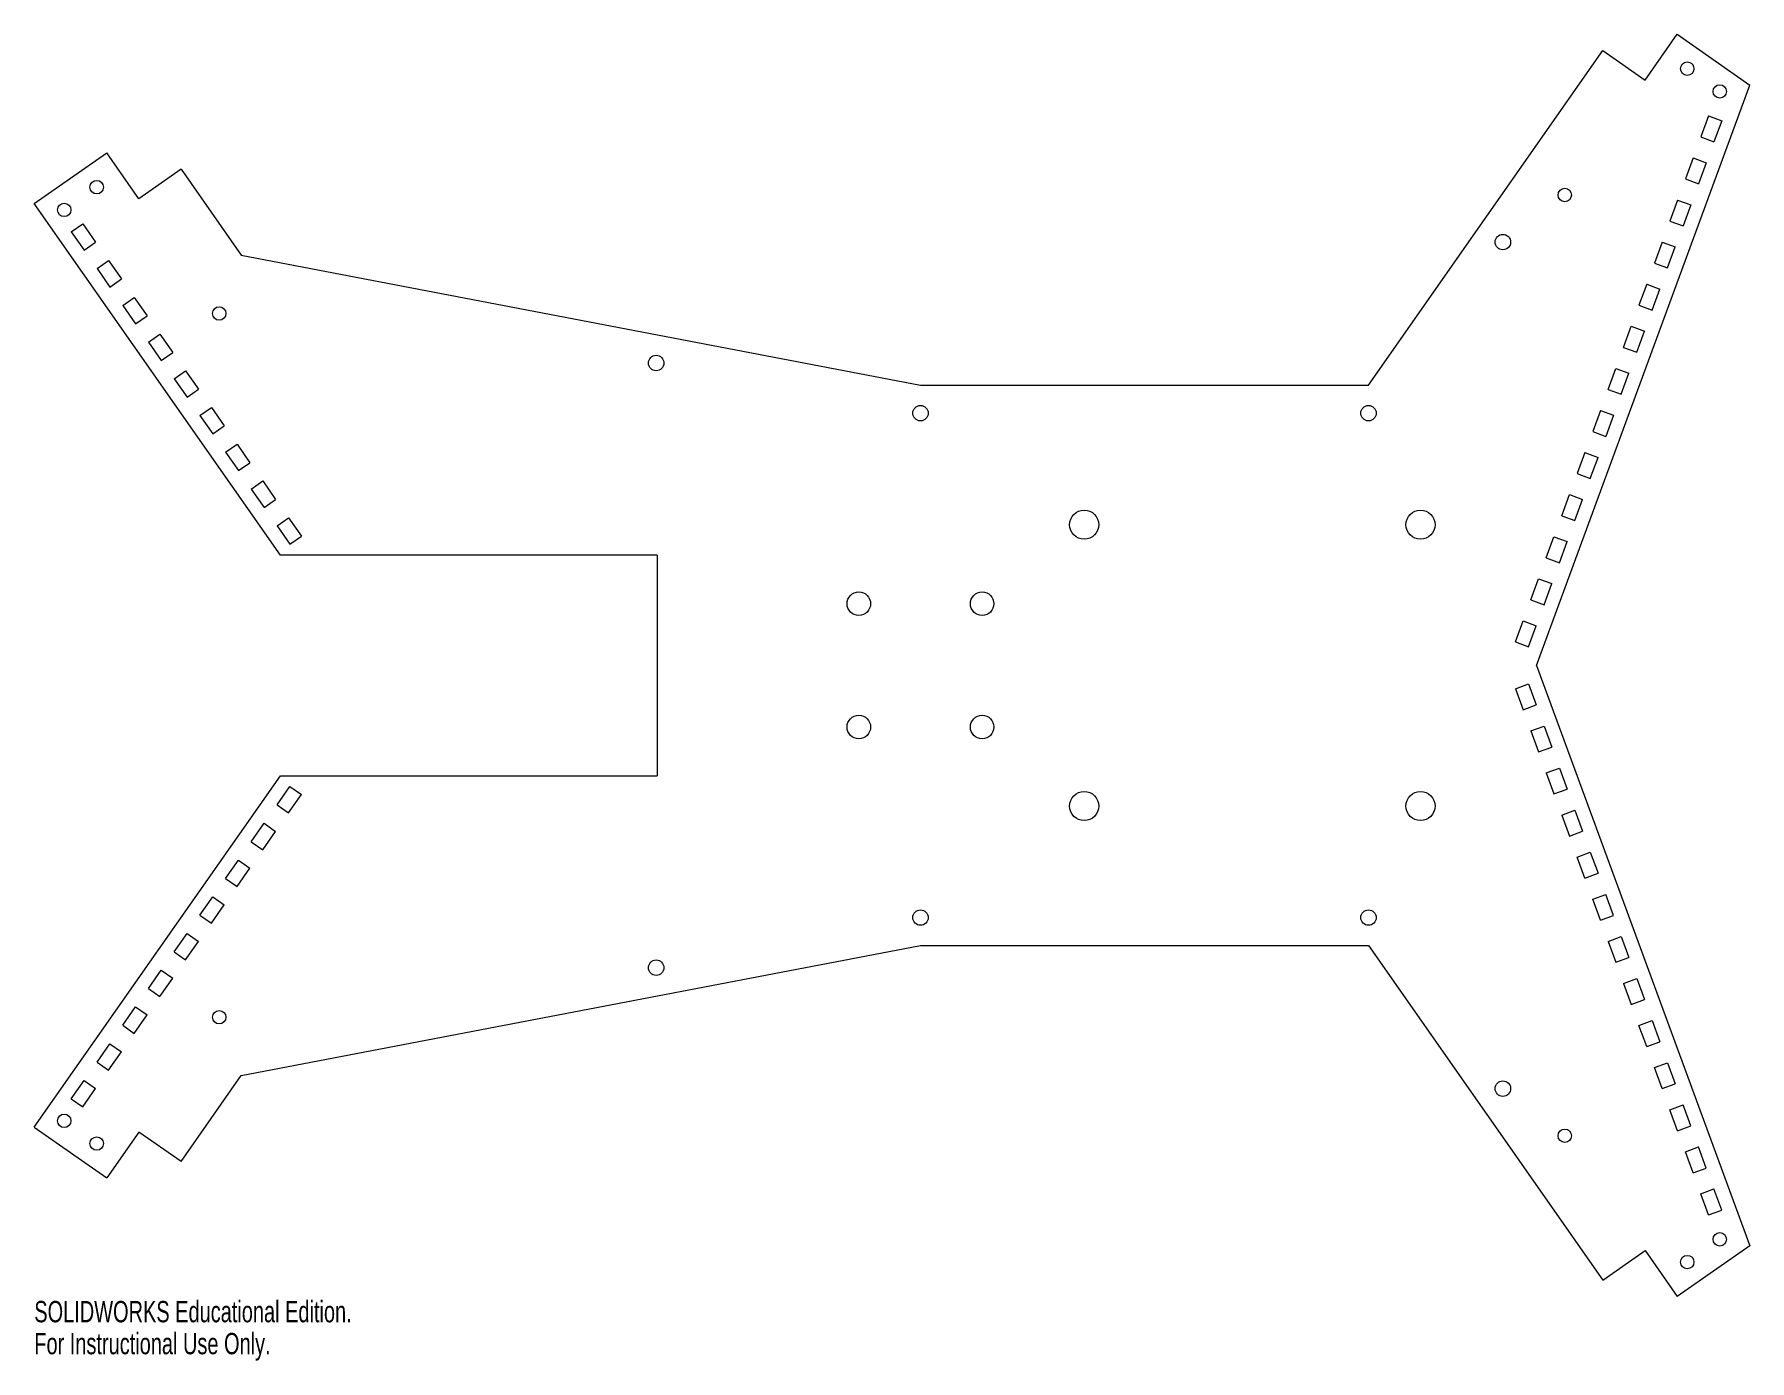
# Model space of a CAD drawing. Header units: inches. Extents: x -2.4 to 12.9, y -3.7 to 8.1.
import ezdxf

# ---------------------------------------------------------------- set-up
doc = ezdxf.new("R2010")
doc.units = ezdxf.units.IN
doc.header["$MEASUREMENT"] = 0
doc.styles.add('SLDTEXTSTYLE0', font='TXT', dxfattribs={"width": 0.7})

msp = doc.modelspace()

# ---------------------------------------------------------------- linework, layer by layer
at = {"color": 7, "linetype": 'Continuous', "lineweight": 15}
for p, q in [((11.963, 7.72), (12.25, 8.13)), ((12.25, 8.13), (12.896, 7.677)), ((9.495, 5), (11.585, 7.985)), ((11.585, 7.985), (11.963, 7.72)), ((10.995, 2.5), (12.896, 7.677)), ((12.529, 7.402), (12.46, 7.215)), ((12.529, 7.402), (12.646, 7.359)), ((12.646, 7.359), (12.577, 7.171)), ((12.46, 7.215), (12.577, 7.171)), ((-2.408, 6.62), (-1.762, 7.072)), ((-1.475, 6.663), (-1.762, 7.072)), ((-1.099, 6.926), (-1.475, 6.663)), ((-1.099, 6.926), (-0.562, 6.159)), ((12.391, 7.027), (12.322, 6.839)), ((12.391, 7.027), (12.508, 6.984)), ((12.508, 6.984), (12.439, 6.796)), ((12.322, 6.839), (12.439, 6.796)), ((-0.212, 3.484), (-2.408, 6.62)), ((12.253, 6.651), (12.184, 6.464)), ((12.253, 6.651), (12.37, 6.608)), ((12.37, 6.608), (12.301, 6.42)), ((-2.078, 6.367), (-1.975, 6.438)), ((-1.975, 6.438), (-1.861, 6.274)), ((12.184, 6.464), (12.301, 6.42)), ((-2.078, 6.367), (-1.963, 6.203)), ((12.115, 6.276), (12.046, 6.088)), ((12.115, 6.276), (12.232, 6.233)), ((-1.963, 6.203), (-1.861, 6.274)), ((-0.562, 6.159), (5.498, 5)), ((12.164, 6.045), (12.232, 6.233)), ((-1.848, 6.039), (-1.746, 6.111)), ((-1.848, 6.039), (-1.734, 5.875)), ((-1.746, 6.111), (-1.631, 5.947)), ((12.046, 6.088), (12.164, 6.045)), ((-1.734, 5.875), (-1.631, 5.947)), ((11.977, 5.9), (11.908, 5.713)), ((11.977, 5.9), (12.095, 5.857)), ((12.026, 5.669), (12.095, 5.857)), ((-1.619, 5.711), (-1.517, 5.783)), ((-1.619, 5.711), (-1.504, 5.547)), ((-1.517, 5.783), (-1.402, 5.619)), ((11.908, 5.713), (12.026, 5.669)), ((-1.504, 5.547), (-1.402, 5.619)), ((11.771, 5.337), (11.839, 5.525)), ((11.839, 5.525), (11.957, 5.482)), ((-1.39, 5.384), (-1.287, 5.455)), ((-1.39, 5.384), (-1.275, 5.22)), ((-1.287, 5.455), (-1.172, 5.291)), ((11.888, 5.294), (11.957, 5.482)), ((-1.275, 5.22), (-1.172, 5.291)), ((11.771, 5.337), (11.888, 5.294)), ((-1.16, 5.056), (-1.058, 5.128)), ((-1.16, 5.056), (-1.045, 4.892)), ((-1.058, 5.128), (-0.943, 4.964)), ((11.633, 4.962), (11.702, 5.149)), ((11.702, 5.149), (11.819, 5.106)), ((11.75, 4.918), (11.819, 5.106)), ((-1.045, 4.892), (-0.943, 4.964)), ((5.498, 5), (9.495, 5)), ((11.633, 4.962), (11.75, 4.918)), ((-0.931, 4.728), (-0.828, 4.8)), ((-0.828, 4.8), (-0.714, 4.636)), ((11.564, 4.774), (11.495, 4.586)), ((11.564, 4.774), (11.681, 4.731)), ((-0.931, 4.728), (-0.816, 4.564)), ((-0.816, 4.564), (-0.714, 4.636)), ((11.681, 4.731), (11.612, 4.543)), ((-0.701, 4.401), (-0.599, 4.472)), ((-0.599, 4.472), (-0.484, 4.308)), ((11.495, 4.586), (11.612, 4.543)), ((-0.701, 4.401), (-0.587, 4.237)), ((-0.587, 4.237), (-0.484, 4.308)), ((11.426, 4.398), (11.357, 4.211)), ((11.426, 4.398), (11.543, 4.355)), ((11.474, 4.167), (11.543, 4.355)), ((-0.472, 4.073), (-0.369, 4.145)), ((-0.369, 4.145), (-0.255, 3.981)), ((11.357, 4.211), (11.474, 4.167)), ((-0.472, 4.073), (-0.357, 3.909)), ((-0.357, 3.909), (-0.255, 3.981)), ((11.219, 3.835), (11.288, 4.023)), ((11.288, 4.023), (11.405, 3.98)), ((11.336, 3.792), (11.405, 3.98)), ((11.219, 3.835), (11.336, 3.792)), ((-0.242, 3.745), (-0.14, 3.817)), ((-0.242, 3.745), (-0.128, 3.581)), ((-0.14, 3.817), (-0.025, 3.653)), ((-0.128, 3.581), (-0.025, 3.653)), ((11.081, 3.46), (11.15, 3.647)), ((11.15, 3.647), (11.268, 3.604)), ((11.199, 3.416), (11.268, 3.604)), ((3.15, 3.484), (-0.212, 3.484)), ((3.15, 3.484), (3.15, 1.516)), ((11.081, 3.46), (11.199, 3.416)), ((10.943, 3.084), (11.012, 3.272)), ((11.012, 3.272), (11.13, 3.229)), ((11.061, 3.041), (11.13, 3.229)), ((10.943, 3.084), (11.061, 3.041)), ((10.806, 2.709), (10.875, 2.896)), ((10.875, 2.896), (10.992, 2.853)), ((10.923, 2.665), (10.992, 2.853)), ((10.806, 2.709), (10.923, 2.665)), ((10.995, 2.5), (12.896, -2.677)), ((10.806, 2.291), (10.923, 2.335)), ((10.923, 2.335), (10.992, 2.147)), ((10.806, 2.291), (10.875, 2.104)), ((10.875, 2.104), (10.992, 2.147)), ((10.943, 1.916), (11.061, 1.959)), ((10.943, 1.916), (11.012, 1.728)), ((11.061, 1.959), (11.13, 1.771)), ((11.012, 1.728), (11.13, 1.771)), ((11.081, 1.54), (11.199, 1.584)), ((11.081, 1.54), (11.15, 1.353)), ((11.199, 1.584), (11.268, 1.396)), ((-2.408, -1.62), (-0.212, 1.516)), ((-0.242, 1.255), (-0.128, 1.419)), ((-0.212, 1.516), (3.15, 1.516)), ((-0.128, 1.419), (-0.025, 1.347)), ((11.15, 1.353), (11.268, 1.396)), ((-0.242, 1.255), (-0.14, 1.183)), ((-0.14, 1.183), (-0.025, 1.347)), ((-0.472, 0.927), (-0.357, 1.091)), ((-0.357, 1.091), (-0.255, 1.019)), ((11.219, 1.165), (11.336, 1.208)), ((11.219, 1.165), (11.288, 0.977)), ((11.336, 1.208), (11.405, 1.02)), ((-0.472, 0.927), (-0.369, 0.855)), ((-0.369, 0.855), (-0.255, 1.019)), ((11.288, 0.977), (11.405, 1.02)), ((11.357, 0.789), (11.474, 0.833)), ((11.426, 0.602), (11.357, 0.789)), ((11.474, 0.833), (11.543, 0.645)), ((-0.701, 0.599), (-0.587, 0.763)), ((-0.599, 0.528), (-0.484, 0.692)), ((-0.587, 0.763), (-0.484, 0.692)), ((11.426, 0.602), (11.543, 0.645)), ((-0.701, 0.599), (-0.599, 0.528)), ((-0.931, 0.272), (-0.816, 0.436)), ((-0.828, 0.2), (-0.714, 0.364)), ((-0.816, 0.436), (-0.714, 0.364)), ((11.495, 0.414), (11.612, 0.457)), ((11.564, 0.226), (11.495, 0.414)), ((11.681, 0.269), (11.612, 0.457)), ((-0.931, 0.272), (-0.828, 0.2)), ((11.564, 0.226), (11.681, 0.269)), ((-1.16, -0.056), (-1.045, 0.108)), ((-1.058, -0.128), (-0.943, 0.036)), ((-1.045, 0.108), (-0.943, 0.036)), ((-0.562, -1.159), (5.498, 0)), ((5.498, 0), (9.495, 0)), ((9.495, 0), (11.585, -2.985)), ((11.633, 0.038), (11.75, 0.082)), ((11.633, 0.038), (11.702, -0.149)), ((11.75, 0.082), (11.819, -0.106)), ((-1.16, -0.056), (-1.058, -0.128)), ((11.702, -0.149), (11.819, -0.106)), ((-1.39, -0.384), (-1.275, -0.22)), ((-1.287, -0.455), (-1.172, -0.291)), ((-1.275, -0.22), (-1.172, -0.291)), ((11.771, -0.337), (11.888, -0.294)), ((11.888, -0.294), (11.957, -0.482)), ((-1.39, -0.384), (-1.287, -0.455)), ((11.771, -0.337), (11.839, -0.525)), ((-1.619, -0.711), (-1.504, -0.547)), ((-1.504, -0.547), (-1.402, -0.619)), ((11.839, -0.525), (11.957, -0.482)), ((-1.619, -0.711), (-1.517, -0.783)), ((-1.517, -0.783), (-1.402, -0.619)), ((11.908, -0.713), (12.026, -0.669)), ((11.977, -0.9), (11.908, -0.713)), ((12.026, -0.669), (12.095, -0.857)), ((-1.848, -1.039), (-1.734, -0.875)), ((-1.734, -0.875), (-1.631, -0.947)), ((11.977, -0.9), (12.095, -0.857)), ((-1.848, -1.039), (-1.746, -1.111)), ((-1.746, -1.111), (-1.631, -0.947)), ((12.046, -1.088), (12.164, -1.045)), ((12.164, -1.045), (12.232, -1.233)), ((-2.078, -1.367), (-1.963, -1.203)), ((-1.963, -1.203), (-1.861, -1.274)), ((-1.099, -1.926), (-0.562, -1.159)), ((12.115, -1.276), (12.046, -1.088)), ((-2.078, -1.367), (-1.975, -1.438)), ((-1.975, -1.438), (-1.861, -1.274)), ((12.115, -1.276), (12.232, -1.233)), ((12.184, -1.464), (12.301, -1.42)), ((12.253, -1.651), (12.184, -1.464)), ((12.37, -1.608), (12.301, -1.42)), ((-2.408, -1.62), (-1.762, -2.072)), ((-1.475, -1.663), (-1.762, -2.072)), ((-1.099, -1.926), (-1.475, -1.663)), ((12.253, -1.651), (12.37, -1.608)), ((12.322, -1.839), (12.439, -1.796)), ((12.508, -1.984), (12.439, -1.796)), ((12.391, -2.027), (12.322, -1.839)), ((12.391, -2.027), (12.508, -1.984)), ((12.46, -2.215), (12.577, -2.171)), ((12.529, -2.402), (12.46, -2.215)), ((12.646, -2.359), (12.577, -2.171)), ((12.529, -2.402), (12.646, -2.359)), ((11.585, -2.985), (11.963, -2.72)), ((11.963, -2.72), (12.25, -3.13)), ((12.896, -2.677), (12.25, -3.13))]:
    msp.add_line(p, q, dxfattribs=at)
for centre, radius in [((12.339, 7.823), 0.06), ((12.629, 7.62), 0.06), ((-1.851, 6.766), 0.06), ((11.246, 6.696), 0.06), ((-2.141, 6.563), 0.06), ((10.694, 6.276), 0.0689), ((-0.758, 5.639), 0.06), ((3.14, 5.197), 0.0689), ((5.498, 4.75), 0.0689), ((9.495, 4.75), 0.0689), ((6.959, 3.755), 0.13), ((9.959, 3.755), 0.13), ((4.948, 3.05), 0.105), ((6.048, 3.05), 0.105), ((4.948, 1.95), 0.105), ((6.048, 1.95), 0.105), ((6.959, 1.245), 0.13), ((9.959, 1.245), 0.13), ((5.498, 0.25), 0.0689), ((9.495, 0.25), 0.0689), ((3.14, -0.197), 0.0689), ((-0.758, -0.639), 0.06), ((10.694, -1.276), 0.0689), ((-2.141, -1.563), 0.06), ((11.246, -1.696), 0.06), ((-1.851, -1.766), 0.06), ((12.629, -2.62), 0.06), ((12.339, -2.823), 0.06)]:
    msp.add_circle(centre, radius, dxfattribs=at)

# ---------------------------------------------------------------- texts
at = {"color": 7, "linetype": 'Continuous', "char_height": 0.1903, "attachment_point": 1, "style": 'SLDTEXTSTYLE0'}
for s, insert in [('SOLIDWORKS Educational Edition.', (-2.408, -3.17)), ('For Instructional Use Only.', (-2.408, -3.455))]:
    msp.add_mtext(s, dxfattribs=dict(at, insert=insert))

doc.saveas('drawing.dxf')
